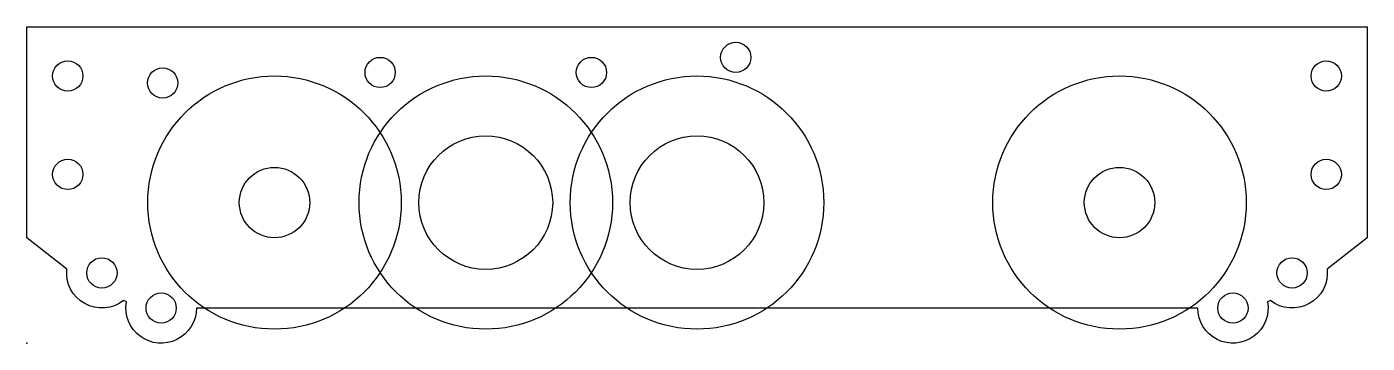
# Model space of a CAD drawing. Extents: x 0 to 190, y 0 to 45.
import ezdxf

# ---------------------------------------------------------------- set-up
doc = ezdxf.new("R2010")
doc.units = 0
doc.layers.get('0').update_dxf_attribs({"linetype": 'CONTINUOUS'})

msp = doc.modelspace()

# ---------------------------------------------------------------- linework, layer by layer
msp.add_lwpolyline([(190.35, 45), (190.35, 15), (184.66, 10.55, -0.664709), (176.61, 6.07), (176.2, 5.87, -1.091183), (166.28, 5), (24.08, 5, -1.091183), (14.15, 5.87), (13.75, 6.07, -0.664709), (5.69, 10.55), (0, 15), (0, 45), (190.35, 45)], format="xyb")
for centre, radius in [((100.68, 40.65), 2.15), ((5.82, 38), 2.15), ((50.18, 38.5), 2.15), ((80.18, 38.5), 2.15), ((184.54, 38), 2.15), ((19.29, 37.01), 2.15), ((35.18, 20), 18), ((65.18, 20), 18), ((95.18, 20), 18), ((155.18, 20), 18), ((65.18, 20), 9.5), ((95.18, 20), 9.5), ((5.82, 24), 2.15), ((35.18, 20), 5), ((155.18, 20), 5), ((184.54, 24), 2.15), ((10.66, 10), 2.15), ((179.69, 10), 2.15), ((19.08, 5), 2.15), ((171.28, 5), 2.15)]:
    msp.add_circle(centre, radius)
msp.add_point((0, 0))

doc.saveas('drawing.dxf')
